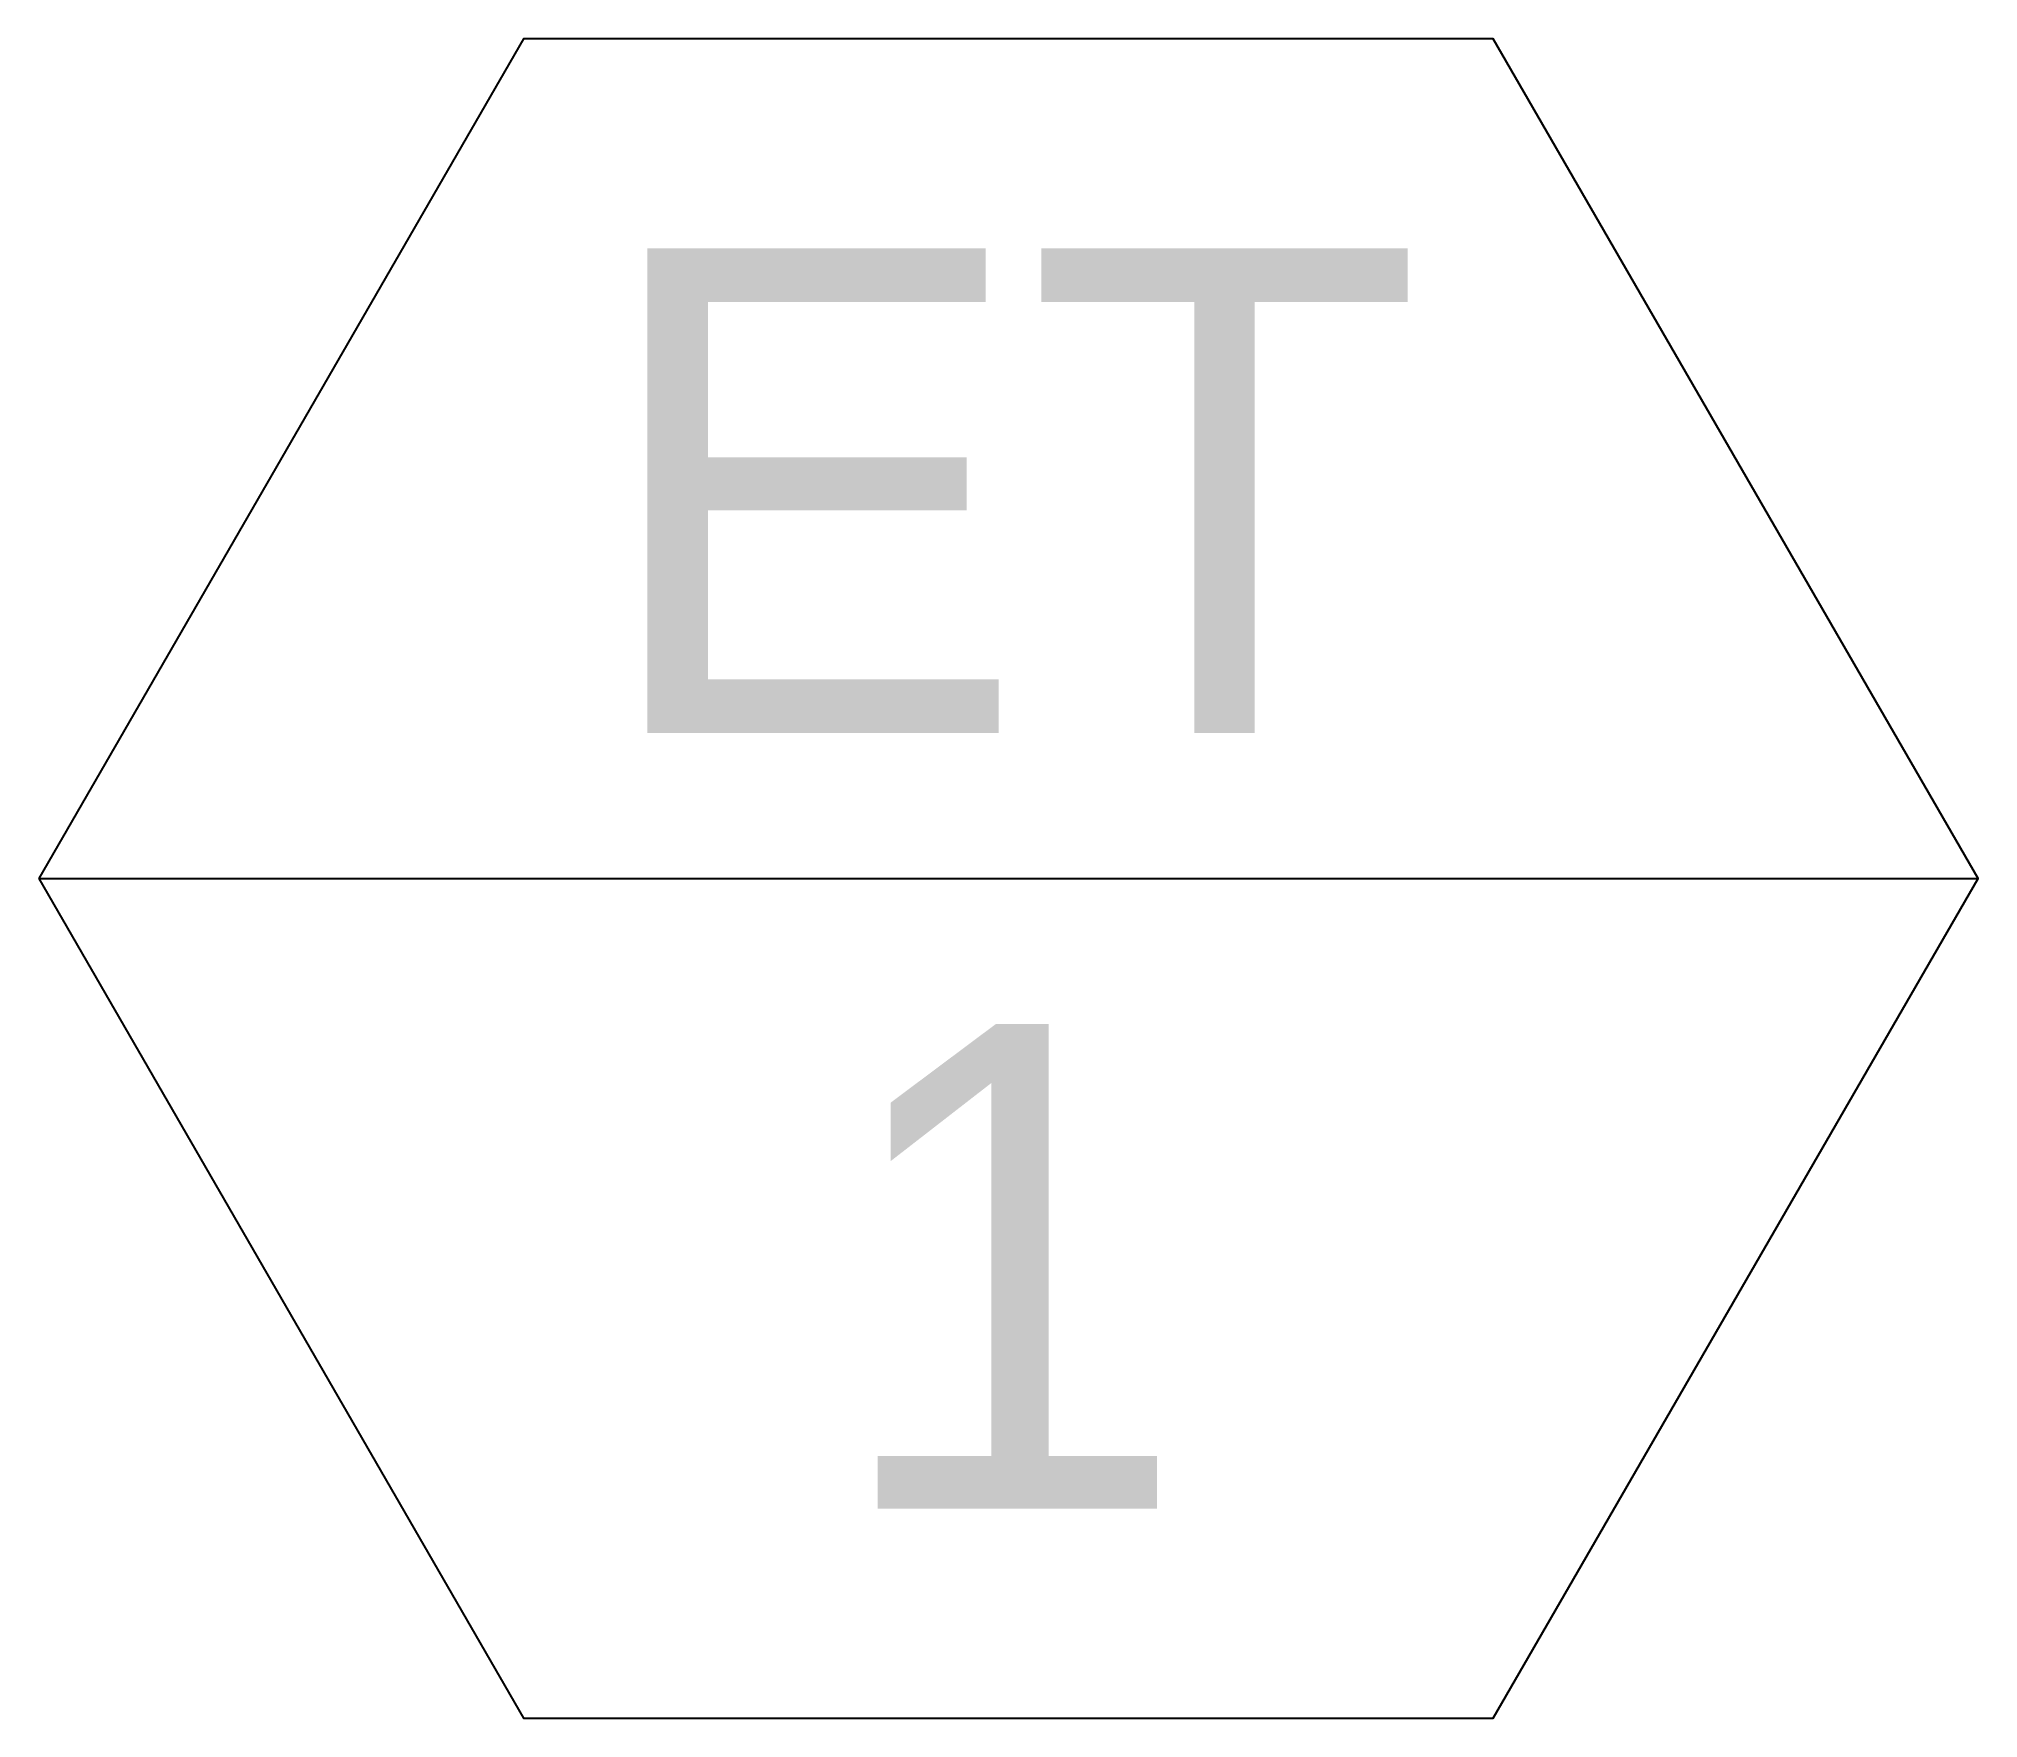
# Model space of a CAD drawing. Extents: x 848.7 to 868.7, y 1292.7 to 1310.1.
import ezdxf
from ezdxf.enums import TextEntityAlignment as Align

# ---------------------------------------------------------------- set-up
doc = ezdxf.new("R2010")
doc.units = 0
doc.layers.add('TXT', color=2, linetype='CONTINUOUS')

msp = doc.modelspace()

# ---------------------------------------------------------------- linework, layer by layer
at = {"layer": 'TXT', "color": 0}
msp.add_line((848.707, 1301.405), (868.707, 1301.405), dxfattribs=at)
msp.add_lwpolyline([(848.707, 1301.405), (853.707, 1292.745), (863.707, 1292.745), (868.707, 1301.405), (863.707, 1310.065), (853.707, 1310.065)], close=True, dxfattribs=at)

# ---------------------------------------------------------------- texts
for s, p in [('ET', (858.707, 1305.405)), ('1', (858.707, 1297.405))]:
    msp.add_text(s, height=5, dxfattribs=at).set_placement(p, align=Align.MIDDLE)

doc.saveas('drawing.dxf')
